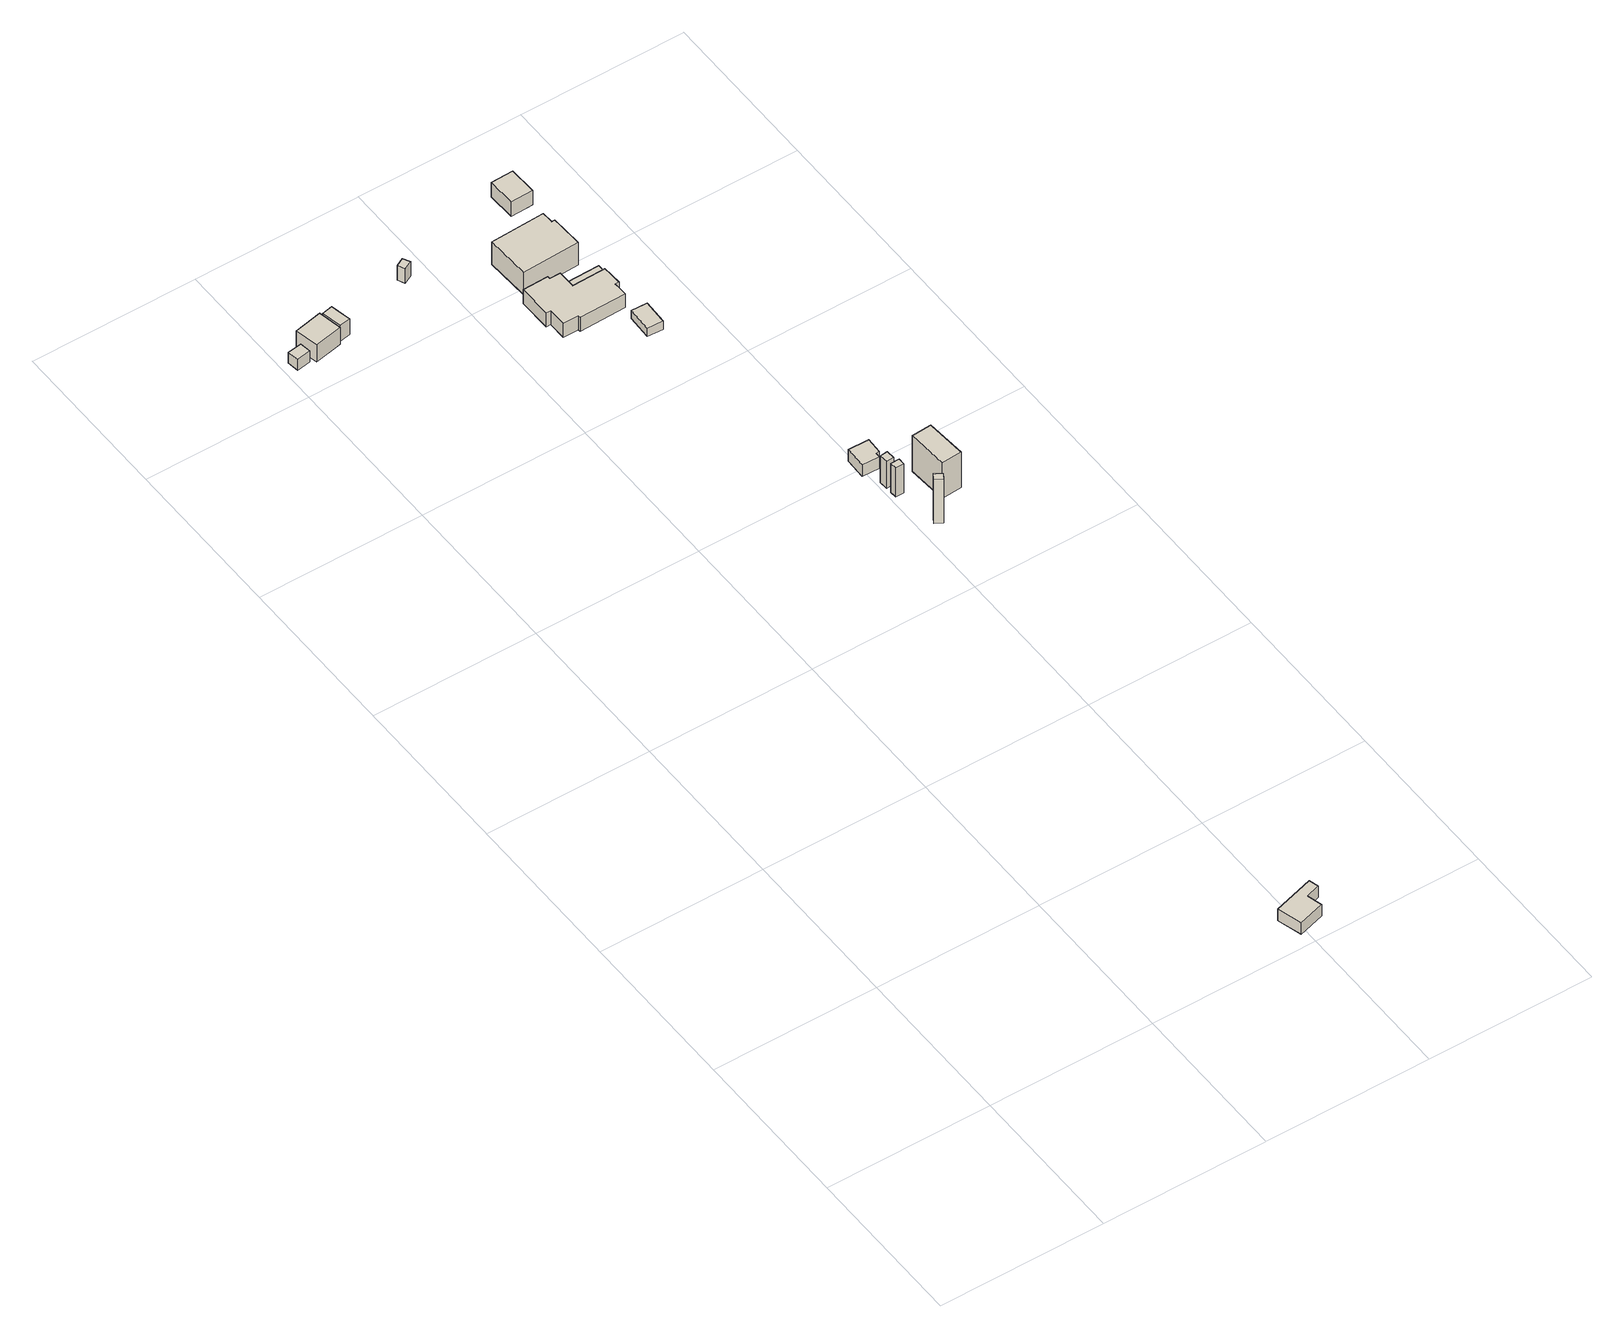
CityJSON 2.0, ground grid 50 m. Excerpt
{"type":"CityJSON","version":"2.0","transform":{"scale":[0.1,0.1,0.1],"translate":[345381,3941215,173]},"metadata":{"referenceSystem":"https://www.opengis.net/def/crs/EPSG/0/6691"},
"CityObjects":{
"building1":{"type":"Building","attributes":{"measuredHeight":4.3,"BuildingIDAttribute.prefecture":"14","BuildingIDAttribute.city":"14151","BuildingDetailAttribute.surveyYear":2015,"BuildingLandSlideRiskAttribute.description":"1","BuildingLandSlideRiskAttribute.areaType":"1"},"geometry":[{"type":"Solid","lod":"1","boundaries":[[[[0,1,2,3]],[[2,4,5,3]],[[1,6,4,2]],[[0,7,6,1]],[[3,5,7,0]],[[4,6,7,5]]]]}]},
"building2":{"type":"Building","attributes":{"usage":"411","measuredHeight":13.4,"storeysAboveGround":1,"BuildingIDAttribute.prefecture":"14","BuildingIDAttribute.city":"14151","BuildingDetailAttribute.totalFloorArea":63.87,"BuildingDetailAttribute.buildingFootprintArea":63.87,"BuildingDetailAttribute.buildingStructureType":"601","BuildingDetailAttribute.buildingStructureOrgType":"1","BuildingDetailAttribute.orgUsage":"10","BuildingDetailAttribute.surveyYear":2015},"geometry":[{"type":"Solid","lod":"1","boundaries":[[[[8,9,10,11,12,13]],[[12,14,15,13]],[[11,16,14,12]],[[10,17,16,11]],[[9,18,17,10]],[[8,19,18,9]],[[13,15,19,8]],[[14,16,17,18,19,15]]]]}]},
"building3":{"type":"Building","attributes":{"usage":"422","measuredHeight":7.8,"storeysAboveGround":1,"BuildingIDAttribute.prefecture":"14","BuildingIDAttribute.city":"14151","BuildingDetailAttribute.totalFloorArea":61.59,"BuildingDetailAttribute.buildingFootprintArea":61.59,"BuildingDetailAttribute.buildingStructureType":"601","BuildingDetailAttribute.buildingStructureOrgType":"1","BuildingDetailAttribute.orgUsage":"138","BuildingDetailAttribute.surveyYear":2015,"BuildingLandSlideRiskAttribute.description":"1","BuildingLandSlideRiskAttribute.areaType":"1"},"geometry":[{"type":"Solid","lod":"1","boundaries":[[[[20,21,22,23]],[[22,24,25,23]],[[21,26,24,22]],[[20,27,26,21]],[[23,25,27,20]],[[24,26,27,25]]]]}]},
"building4":{"type":"Building","attributes":{"usage":"422","measuredHeight":6.7,"storeysAboveGround":1,"BuildingIDAttribute.prefecture":"14","BuildingIDAttribute.city":"14151","BuildingDetailAttribute.totalFloorArea":17.29,"BuildingDetailAttribute.buildingFootprintArea":17.29,"BuildingDetailAttribute.buildingStructureType":"601","BuildingDetailAttribute.buildingStructureOrgType":"1","BuildingDetailAttribute.orgUsage":"138","BuildingDetailAttribute.surveyYear":2015,"BuildingLandSlideRiskAttribute.description":"1","BuildingLandSlideRiskAttribute.areaType":"1"},"geometry":[{"type":"Solid","lod":"1","boundaries":[[[[28,29,30,31]],[[30,32,33,31]],[[29,34,32,30]],[[28,35,34,29]],[[31,33,35,28]],[[32,34,35,33]]]]}]},
"building5":{"type":"Building","attributes":{"measuredHeight":10.7,"BuildingIDAttribute.prefecture":"14","BuildingIDAttribute.city":"14151","BuildingDetailAttribute.surveyYear":2015,"BuildingLandSlideRiskAttribute.description":"1","BuildingLandSlideRiskAttribute.areaType":"1"},"geometry":[{"type":"Solid","lod":"1","boundaries":[[[[36,37,38,39]],[[38,40,41,39]],[[37,42,40,38]],[[36,43,42,37]],[[39,41,43,36]],[[40,42,43,41]]]]}]},
"building6":{"type":"Building","attributes":{"measuredHeight":16.4,"BuildingIDAttribute.prefecture":"14","BuildingIDAttribute.city":"14151","BuildingDetailAttribute.surveyYear":2015},"geometry":[{"type":"Solid","lod":"1","boundaries":[[[[44,45,46,47]],[[46,48,49,47]],[[45,50,48,46]],[[44,51,50,45]],[[47,49,51,44]],[[48,50,51,49]]]]}]},
"building7":{"type":"Building","attributes":{"measuredHeight":11.2,"BuildingIDAttribute.prefecture":"14","BuildingIDAttribute.city":"14151","BuildingDetailAttribute.surveyYear":2015},"geometry":[{"type":"Solid","lod":"1","boundaries":[[[[52,53,54,55]],[[54,56,57,55]],[[53,58,56,54]],[[52,59,58,53]],[[55,57,59,52]],[[56,58,59,57]]]]}]},
"building8":{"type":"Building","attributes":{"measuredHeight":10.6,"BuildingIDAttribute.prefecture":"14","BuildingIDAttribute.city":"14151","BuildingDetailAttribute.surveyYear":2015},"geometry":[{"type":"Solid","lod":"1","boundaries":[[[[60,61,62,63]],[[62,64,65,63]],[[61,66,64,62]],[[60,67,66,61]],[[63,65,67,60]],[[64,66,67,65]]]]}]},
"building9":{"type":"Building","attributes":{"measuredHeight":7.1,"BuildingIDAttribute.prefecture":"14","BuildingIDAttribute.city":"14151","BuildingDetailAttribute.surveyYear":2015},"geometry":[{"type":"Solid","lod":"1","boundaries":[[[[68,69,70,71,72,73]],[[72,74,75,73]],[[71,76,74,72]],[[70,77,76,71]],[[69,78,77,70]],[[68,79,78,69]],[[73,75,79,68]],[[74,76,77,78,79,75]]]]}]},
"building10":{"type":"Building","attributes":{"measuredHeight":15.7,"BuildingIDAttribute.prefecture":"14","BuildingIDAttribute.city":"14151","BuildingDetailAttribute.surveyYear":2015},"geometry":[{"type":"Solid","lod":"1","boundaries":[[[[80,81,82,83]],[[82,84,85,83]],[[81,86,84,82]],[[80,87,86,81]],[[83,85,87,80]],[[84,86,87,85]]]]}]},
"building11":{"type":"Building","attributes":{"usage":"411","measuredHeight":6.1,"storeysAboveGround":1,"BuildingIDAttribute.prefecture":"14","BuildingIDAttribute.city":"14151","BuildingDetailAttribute.totalFloorArea":262.68,"BuildingDetailAttribute.buildingFootprintArea":262.68,"BuildingDetailAttribute.buildingStructureType":"601","BuildingDetailAttribute.buildingStructureOrgType":"1","BuildingDetailAttribute.orgUsage":"10","BuildingDetailAttribute.surveyYear":2015,"BuildingLandSlideRiskAttribute.description":"1","BuildingLandSlideRiskAttribute.areaType":"1"},"geometry":[{"type":"Solid","lod":"1","boundaries":[[[[88,89,90,91,92,93,94,95,96,97,98,99,100,101,102,103,104]],[[103,105,106,104]],[[102,107,105,103]],[[101,108,107,102]],[[100,109,108,101]],[[99,110,109,100]],[[98,111,110,99]],[[97,112,111,98]],[[96,113,112,97]],[[95,114,113,96]],[[94,115,114,95]],[[93,116,115,94]],[[92,117,116,93]],[[91,118,117,92]],[[90,119,118,91]],[[89,120,119,90]],[[88,121,120,89]],[[104,106,121,88]],[[105,107,108,109,110,111,112,113,114,115,116,117,118,119,120,121,106]]]]}]},
"building12":{"type":"Building","attributes":{"usage":"413","measuredHeight":10.8,"storeysAboveGround":3,"BuildingIDAttribute.prefecture":"14","BuildingIDAttribute.city":"14151","BuildingDetailAttribute.totalFloorArea":533.67,"BuildingDetailAttribute.buildingFootprintArea":177.89,"BuildingDetailAttribute.buildingStructureType":"601","BuildingDetailAttribute.buildingStructureOrgType":"1","BuildingDetailAttribute.orgUsage":"30","BuildingDetailAttribute.surveyYear":2015,"BuildingLandSlideRiskAttribute.description":"1","BuildingLandSlideRiskAttribute.areaType":"1"},"geometry":[{"type":"Solid","lod":"1","boundaries":[[[[122,123,124,125,126,127]],[[126,128,129,127]],[[125,130,128,126]],[[124,131,130,125]],[[123,132,131,124]],[[122,133,132,123]],[[127,129,133,122]],[[128,130,131,132,133,129]]]]}]},
"building13":{"type":"Building","attributes":{"BuildingIDAttribute.prefecture":"14","BuildingIDAttribute.city":"14151","BuildingDetailAttribute.surveyYear":2015},"geometry":[{"type":"Solid","lod":"1","boundaries":[[[[134,135,136,137]],[[136,138,139,137]],[[135,140,138,136]],[[134,141,140,135]],[[137,139,141,134]],[[138,140,141,139]]]]}]},
"building14":{"type":"Building","attributes":{"measuredHeight":5.4,"BuildingIDAttribute.prefecture":"14","BuildingIDAttribute.city":"14151","BuildingDetailAttribute.surveyYear":2015},"geometry":[{"type":"Solid","lod":"1","boundaries":[[[[142,143,144,145]],[[144,146,147,145]],[[143,148,146,144]],[[142,149,148,143]],[[145,147,149,142]],[[146,148,149,147]]]]}]},
"building15":{"type":"Building","attributes":{"usage":"411","measuredHeight":6,"storeysAboveGround":1,"BuildingIDAttribute.prefecture":"14","BuildingIDAttribute.city":"14151","BuildingDetailAttribute.totalFloorArea":56.94,"BuildingDetailAttribute.buildingFootprintArea":56.94,"BuildingDetailAttribute.buildingStructureType":"601","BuildingDetailAttribute.buildingStructureOrgType":"1","BuildingDetailAttribute.orgUsage":"10","BuildingDetailAttribute.surveyYear":2015,"BuildingLandSlideRiskAttribute.description":"1","BuildingLandSlideRiskAttribute.areaType":"1"},"geometry":[{"type":"Solid","lod":"1","boundaries":[[[[150,151,152,153]],[[152,154,155,153]],[[151,156,154,152]],[[150,157,156,151]],[[153,155,157,150]],[[154,156,157,155]]]]}]}
},
"vertices":[
[48,3104,40],[53,3071,40],[11,3064,40],[6,3098,40],[11,3064,80],[6,3098,80],[53,3071,80],[48,3104,80],
[1063,117,43],[1071,88,43],[1029,75,43],[1041,31,43],[963,8,43],[941,81,43],[963,8,85],[941,81,85],[1041,31,85],[1029,75,85],[1071,88,85],[1063,117,85],
[140,3153,33],[154,3083,33],[70,3066,33],[56,3136,33],[70,3066,95],[56,3136,95],[154,3083,95],[140,3153,95],
[194,3098,31],[161,3092,31],[149,3153,31],[181,3159,31],[149,3153,89],[181,3159,89],[161,3092,89],[194,3098,89],
[437,3178,30],[412,3165,30],[401,3186,30],[426,3199,30],[401,3186,83],[426,3199,83],[412,3165,83],[437,3178,83],
[948,1565,233],[938,1548,233],[917,1561,233],[927,1578,233],[917,1561,394],[927,1578,394],[938,1548,394],[948,1565,394],
[914,1724,190],[913,1745,190],[939,1746,190],[939,1725,190],[939,1746,296],[939,1725,296],[913,1745,296],[914,1724,296],
[910,1788,190],[933,1790,190],[935,1764,190],[912,1762,190],[935,1764,288],[912,1762,288],[933,1790,288],[910,1788,288],
[959,1908,171],[957,1859,171],[947,1859,171],[947,1844,171],[895,1846,171],[897,1910,171],[895,1846,214],[897,1910,214],[947,1844,214],[947,1859,214],[957,1859,214],[959,1908,214],
[1061,1782,185],[1070,1661,185],[1010,1657,185],[1002,1778,185],[1010,1657,315],[1002,1778,315],[1070,1661,315],[1061,1782,315],
[691,2796,4],[691,2804,4],[645,2803,4],[644,2858,4],[631,2858,4],[629,2958,4],[706,2960,4],[706,2952,4],[739,2952,4],[739,2932,4],[739,2926,4],[740,2898,4],[826,2900,4],[840,2900,4],[842,2841,4],[831,2841,4],[832,2799,4],[831,2841,55],[832,2799,55],[842,2841,55],[840,2900,55],[826,2900,55],[740,2898,55],[739,2926,55],[739,2932,55],[739,2952,55],[706,2952,55],[706,2960,55],[629,2958,55],[631,2858,55],[644,2858,55],[645,2803,55],[691,2804,55],[691,2796,55],
[641,3114,6],[804,3121,6],[806,3085,6],[815,3086,6],[819,2987,6],[647,2980,6],[819,2987,88],[647,2980,88],[815,3086,88],[806,3085,88],[804,3121,88],[641,3114,88],
[819,2684,6],[822,2758,6],[869,2756,6],[866,2681,6],[869,2756,36],[866,2681,36],[822,2758,36],[819,2684,36],
[840,2928,3],[840,2900,3],[740,2898,3],[739,2926,3],[740,2898,42],[739,2926,42],[840,2900,42],[840,2928,42],
[768,3298,17],[835,3300,17],[838,3216,17],[771,3213,17],[838,3216,70],[771,3213,70],[835,3300,70],[768,3298,70]
]}
